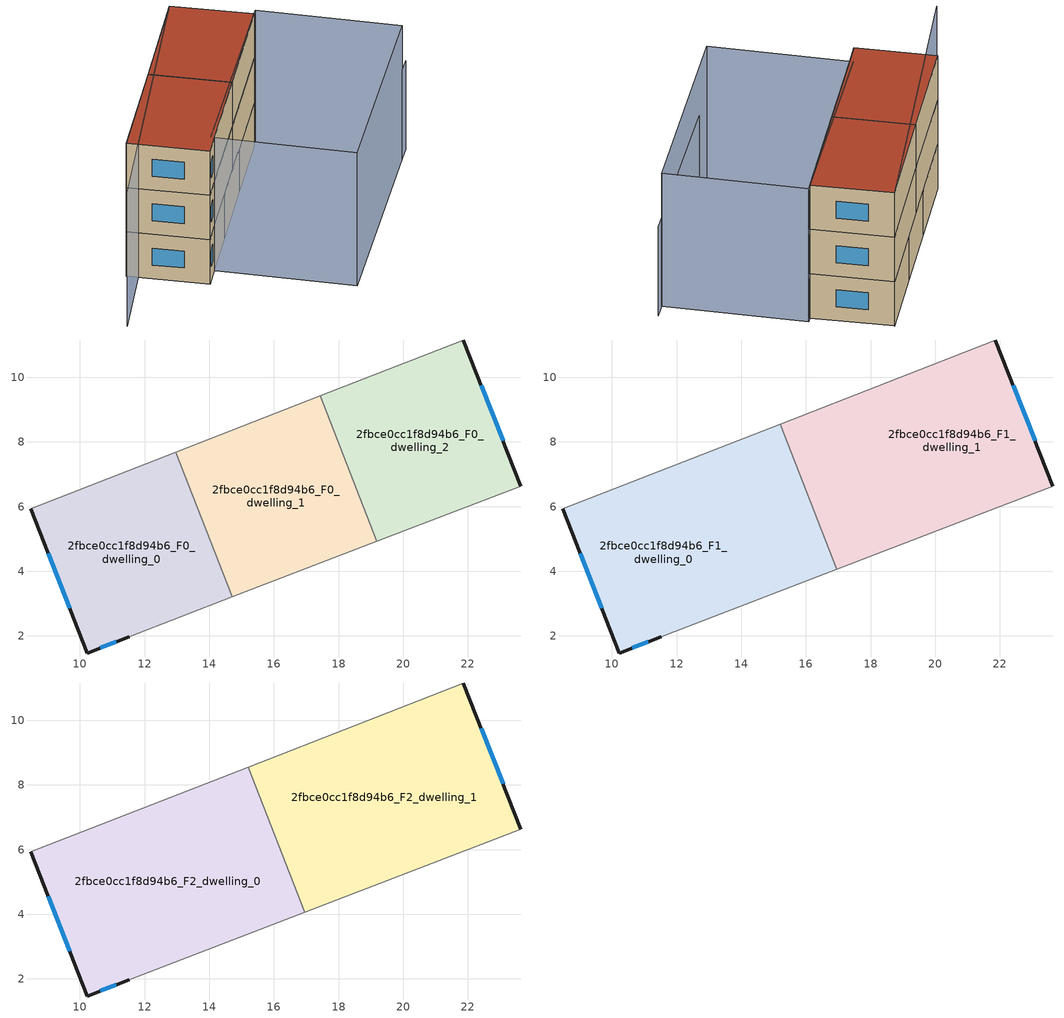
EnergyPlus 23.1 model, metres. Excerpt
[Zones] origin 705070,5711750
2fbce0cc1f8d94b6_F0_dwelling_0
 floor ground (EU_floor_Construction): 12.96,7.68 14.71,3.21 11.53,1.98 10.23,1.47 8.48,5.93 z0
 wall outside (EU_wall_Construction): 8.48,5.93 10.23,1.47 11.53,1.98 z0:3
 wall adiabatic (EU_wall_Construction): 12.96,7.68 8.48,5.93 / 11.53,1.98 14.71,3.21 z0:3
 wall to 2fbce0cc1f8d94b6_F0_dwelling_1 (EU_wall_Construction): 14.71,3.21 12.96,7.68 z0:3
 window (EU_Window_Construction): 10.63,1.63 11.13,1.82 / 9.02,4.56 9.69,2.85 z0.93:2.07
2fbce0cc1f8d94b6_F0_dwelling_1
 floor ground (EU_floor_Construction): 17.43,9.42 19.18,4.92 14.71,3.21 12.96,7.68 z0
 wall adiabatic (EU_wall_Construction): 14.71,3.21 19.18,4.92 / 17.43,9.42 12.96,7.68 z0:3
 wall to 2fbce0cc1f8d94b6_F0_dwelling_2 (EU_wall_Construction): 19.18,4.92 17.43,9.42 z0:3
2fbce0cc1f8d94b6_F0_dwelling_2
 floor ground (EU_floor_Construction): 21.86,11.15 23.63,6.64 19.18,4.92 17.43,9.42 z0
 wall outside (EU_wall_Construction): 23.63,6.64 21.86,11.15 z0:3
 wall adiabatic (EU_wall_Construction): 19.18,4.92 23.63,6.64 / 21.86,11.15 17.43,9.42 z0:3
 window (EU_Window_Construction): 23.08,8.03 22.41,9.76 z0.93:2.07
2fbce0cc1f8d94b6_F1_dwelling_0
 floor to 2fbce0cc1f8d94b6_F0_dwelling_0 (EU_floor_Construction): 12.96,7.68 14.71,3.21 11.53,1.98 10.23,1.47 8.48,5.93 z3
 floor to 2fbce0cc1f8d94b6_F0_dwelling_1 (EU_floor_Construction): 15.2,8.55 16.95,4.07 14.71,3.21 12.96,7.68 z3
 wall outside (EU_wall_Construction): 8.48,5.93 10.23,1.47 11.53,1.98 z3:6
 wall adiabatic (EU_wall_Construction): 15.2,8.55 8.48,5.93 / 11.53,1.98 16.95,4.07 z3:6
 wall to 2fbce0cc1f8d94b6_F1_dwelling_1 (EU_wall_Construction): 16.95,4.07 15.2,8.55 z3:6
 window (EU_Window_Construction): 10.63,1.63 11.13,1.82 / 9.02,4.56 9.69,2.85 z3.93:5.07
2fbce0cc1f8d94b6_F1_dwelling_1
 floor to 2fbce0cc1f8d94b6_F0_dwelling_1 (EU_floor_Construction): 17.42,9.42 19.18,4.92 16.95,4.07 15.2,8.55 z3
 floor to 2fbce0cc1f8d94b6_F0_dwelling_2 (EU_floor_Construction): 21.86,11.15 23.63,6.64 19.18,4.92 17.43,9.42 z3
 wall outside (EU_wall_Construction): 23.63,6.64 21.86,11.15 z3:6
 wall adiabatic (EU_wall_Construction): 16.95,4.07 23.63,6.64 / 21.86,11.15 15.2,8.55 z3:6
 window (EU_Window_Construction): 23.08,8.03 22.41,9.76 z3.93:5.07
2fbce0cc1f8d94b6_F2_dwelling_0
 floor to 2fbce0cc1f8d94b6_F1_dwelling_0 (EU_floor_Construction): 15.2,8.55 16.95,4.07 11.53,1.98 10.23,1.47 8.48,5.93 z6
 wall outside (EU_wall_Construction): 8.48,5.93 10.23,1.47 11.53,1.98 z6:9
 wall adiabatic (EU_wall_Construction): 15.2,8.55 8.48,5.93 / 11.53,1.98 16.95,4.07 z6:9
 wall to 2fbce0cc1f8d94b6_F2_dwelling_1 (EU_wall_Construction): 16.95,4.07 15.2,8.55 z6:9
 window (EU_Window_Construction): 10.63,1.63 11.13,1.82 / 9.02,4.56 9.69,2.85 z6.93:8.07
 roof outside (EU_roof_Construction): 16.95,4.07 15.2,8.55 8.48,5.93 10.23,1.47 11.53,1.98 z9
2fbce0cc1f8d94b6_F2_dwelling_1
 floor to 2fbce0cc1f8d94b6_F1_dwelling_1 (EU_floor_Construction): 21.86,11.15 23.63,6.64 16.95,4.07 15.2,8.55 z6
 wall outside (EU_wall_Construction): 23.63,6.64 21.86,11.15 z6:9
 wall adiabatic (EU_wall_Construction): 16.95,4.07 23.63,6.64 / 21.86,11.15 15.2,8.55 z6:9
 window (EU_Window_Construction): 23.08,8.03 22.41,9.76 z6.93:8.07
 roof outside (EU_roof_Construction): 23.63,6.64 21.86,11.15 15.2,8.55 16.95,4.07 z9
shading: 16.81,-4.76 27.83,-0.84 z0:6; 21.86,11.15 4.11,3.26 / 14.36,-5.76 11.46,2.18 / 11.46,2.18 23.99,6.77 / 23.99,6.77 26.89,-1.17 / 26.89,-1.17 14.36,-5.76 z0:9
[Building]
EU S2 Campaign: North Axis=0; Terrain=City; Solar Distribution=FullExterior
[Site:Location]
London: Latitude=51.5; Longitude=-0.5; Time Zone=0; Elevation=25
[SizingPeriod:WeatherFileDays]
AnnualSizingPeriod: Begin Month=1; Begin Day of Month=1; End Month=12; End Day of Month=31; Day of Week for Start Day=Monday; Use Weather File Daylight Saving Period=No; Use Weather File Rain and Snow Indicators=No
[MATERIAL]
EU_InternalMass_Material: Roughness=MediumRough; Thickness=0.1; Conductivity=1; Density=1800; Specific Heat=900; Thermal Absorptance=0.9; Solar Absorptance=0.7; Visible Absorptance=0.7
[MATERIAL:NOMASS] Roughness=MediumRough; Thermal Absorptance=0.9; Solar Absorptance=0.7; Visible Absorptance=0.7
Name | Thermal Resistance
EU_wall_NoMass | 0.53138
EU_roof_NoMass | 2.54466
EU_floor_NoMass | 1.96308
[WINDOWMATERIAL:SIMPLEGLAZINGSYSTEM]
EU_Window_SimpleGlazing: UFactor=4.07112; Solar Heat Gain Coefficient=0.85; Visible Transmittance=0.85
[CONSTRUCTION]
EU_wall_Construction: EU_wall_NoMass
EU_roof_Construction: EU_roof_NoMass
EU_floor_Construction: EU_floor_NoMass
EU_InternalMass_Construction: EU_InternalMass_Material
EU_Window_Construction: EU_Window_SimpleGlazing
[ZONE] Type=1; Multiplier=1; Ceiling Height=autocalculate; Floor Area=autocalculate; Part of Total Floor Area=Yes
Name | Volume
2fbce0cc1f8d94b6_F0_dwelling_0 | 69.1963
2fbce0cc1f8d94b6_F1_dwelling_0; 2fbce0cc1f8d94b6_F2_dwelling_0 | 103.814
2fbce0cc1f8d94b6_F0_dwelling_1 | 69.2124
2fbce0cc1f8d94b6_F1_dwelling_1 | 103.784
2fbce0cc1f8d94b6_F2_dwelling_1 | 103.792
2fbce0cc1f8d94b6_F0_dwelling_2 | 69.1948
[INTERNALMASS] Construction=EU_InternalMass_Construction
Name | Zone or ZoneList | Surface Area
2fbce0cc1f8d94b6_F0_dwelling_0_EU_InternalMass | 2fbce0cc1f8d94b6_F0_dwelling_0 | 23.0657
2fbce0cc1f8d94b6_F0_dwelling_1_EU_InternalMass | 2fbce0cc1f8d94b6_F0_dwelling_1 | 23.0709
2fbce0cc1f8d94b6_F0_dwelling_2_EU_InternalMass | 2fbce0cc1f8d94b6_F0_dwelling_2 | 23.0649
2fbce0cc1f8d94b6_F1_dwelling_0_EU_InternalMass | 2fbce0cc1f8d94b6_F1_dwelling_0 | 34.6048
2fbce0cc1f8d94b6_F1_dwelling_1_EU_InternalMass | 2fbce0cc1f8d94b6_F1_dwelling_1 | 34.597
2fbce0cc1f8d94b6_F2_dwelling_0_EU_InternalMass | 2fbce0cc1f8d94b6_F2_dwelling_0 | 34.6048
2fbce0cc1f8d94b6_F2_dwelling_1_EU_InternalMass | 2fbce0cc1f8d94b6_F2_dwelling_1 | 34.597
[OTHEREQUIPMENT] Fuel Type=Electricity; Design Level Calculation Method=Watts/Area; Power per Zone Floor Area=1; Fraction Latent=0; Fraction Radiant=0; Fraction Lost=0; Carbon Dioxide Generation Rate=0; EndUse Subcategory=EU_Step8_InternalGains
Name | Zone or ZoneList or Space or SpaceList | Schedule
EU_Step8_InternalGain_2fbce0cc1f8d94b6_F0_dwelling_0_f000 | 2fbce0cc1f8d94b6_F0_dwelling_0 | EU_Step8_GainSchedule_2fbce0cc1f8d94b6_F0_dwelling_0_f000
EU_Step8_InternalGain_2fbce0cc1f8d94b6_F0_dwelling_1_f000 | 2fbce0cc1f8d94b6_F0_dwelling_1 | EU_Step8_GainSchedule_2fbce0cc1f8d94b6_F0_dwelling_1_f000
EU_Step8_InternalGain_2fbce0cc1f8d94b6_F0_dwelling_2_f000 | 2fbce0cc1f8d94b6_F0_dwelling_2 | EU_Step8_GainSchedule_2fbce0cc1f8d94b6_F0_dwelling_2_f000
EU_Step8_InternalGain_2fbce0cc1f8d94b6_F1_dwelling_0_f000 | 2fbce0cc1f8d94b6_F1_dwelling_0 | EU_Step8_GainSchedule_2fbce0cc1f8d94b6_F1_dwelling_0_f000
EU_Step8_InternalGain_2fbce0cc1f8d94b6_F1_dwelling_1_f000 | 2fbce0cc1f8d94b6_F1_dwelling_1 | EU_Step8_GainSchedule_2fbce0cc1f8d94b6_F1_dwelling_1_f000
EU_Step8_InternalGain_2fbce0cc1f8d94b6_F2_dwelling_0_f000 | 2fbce0cc1f8d94b6_F2_dwelling_0 | EU_Step8_GainSchedule_2fbce0cc1f8d94b6_F2_dwelling_0_f000
EU_Step8_InternalGain_2fbce0cc1f8d94b6_F2_dwelling_1_f000 | 2fbce0cc1f8d94b6_F2_dwelling_1 | EU_Step8_GainSchedule_2fbce0cc1f8d94b6_F2_dwelling_1_f000
[ZONEVENTILATION:DESIGNFLOWRATE] Schedule=EU_AlwaysOn; Design Flow Rate Calculation Method=AirChanges/Hour; Air Changes per Hour=0.463094; Ventilation Type=Natural; Fan Pressure Rise=0; Fan Total Efficiency=1; Constant Term Coefficient=1; Temperature Term Coefficient=0; Velocity Term Coefficient=0; Velocity Squared Term Coefficient=0; Minimum Indoor Temperature=-100; Maximum Indoor Temperature=100; Delta Temperature=-100; Minimum Outdoor Temperature=-100; Maximum Outdoor Temperature=100; Maximum Wind Speed=40
Name | Zone or ZoneList or Space or SpaceList
EU_ConstantAir_2fbce0cc1f8d94b6_F0_dwelling_0 | 2fbce0cc1f8d94b6_F0_dwelling_0
EU_ConstantAir_2fbce0cc1f8d94b6_F0_dwelling_1 | 2fbce0cc1f8d94b6_F0_dwelling_1
EU_ConstantAir_2fbce0cc1f8d94b6_F0_dwelling_2 | 2fbce0cc1f8d94b6_F0_dwelling_2
EU_ConstantAir_2fbce0cc1f8d94b6_F1_dwelling_0 | 2fbce0cc1f8d94b6_F1_dwelling_0
EU_ConstantAir_2fbce0cc1f8d94b6_F1_dwelling_1 | 2fbce0cc1f8d94b6_F1_dwelling_1
EU_ConstantAir_2fbce0cc1f8d94b6_F2_dwelling_0 | 2fbce0cc1f8d94b6_F2_dwelling_0
EU_ConstantAir_2fbce0cc1f8d94b6_F2_dwelling_1 | 2fbce0cc1f8d94b6_F2_dwelling_1
[HVACTEMPLATE:THERMOSTAT] Constant Heating Setpoint=20; Constant Cooling Setpoint=50
EU_HeatOnly_2fbce0cc1f8d94b6_F0_dwelling_0; EU_HeatOnly_2fbce0cc1f8d94b6_F0_dwelling_1; EU_HeatOnly_2fbce0cc1f8d94b6_F0_dwelling_2; EU_HeatOnly_2fbce0cc1f8d94b6_F1_dwelling_0; EU_HeatOnly_2fbce0cc1f8d94b6_F1_dwelling_1; EU_HeatOnly_2fbce0cc1f8d94b6_F2_dwelling_0; EU_HeatOnly_2fbce0cc1f8d94b6_F2_dwelling_1
[HVACTEMPLATE:ZONE:IDEALLOADSAIRSYSTEM] System Availability Schedule=EU_AlwaysOn; Maximum Heating Supply Air Temperature=50; Minimum Cooling Supply Air Temperature=13; Maximum Heating Supply Air Humidity Ratio=0.0156; Minimum Cooling Supply Air Humidity Ratio=0.0077; Heating Limit=NoLimit; Cooling Limit=NoLimit; Heating Availability Schedule=EU_AlwaysOn; Cooling Availability Schedule=EU_CoolingOff; Dehumidification Control Type=ConstantSensibleHeatRatio; Cooling Sensible Heat Ratio=0.7; Dehumidification Setpoint=60; Humidification Control Type=None; Humidification Setpoint=30; Outdoor Air Method=None; Outdoor Air Flow Rate per Person=0.00944; Outdoor Air Flow Rate per Zone Floor Area=0; Outdoor Air Flow Rate per Zone=0; Demand Controlled Ventilation Type=None; Outdoor Air Economizer Type=NoEconomizer; Heat Recovery Type=None; Sensible Heat Recovery Effectiveness=0.7; Latent Heat Recovery Effectiveness=0.65
Name | Template Thermostat
2fbce0cc1f8d94b6_F0_dwelling_0 | EU_HeatOnly_2fbce0cc1f8d94b6_F0_dwelling_0
2fbce0cc1f8d94b6_F0_dwelling_1 | EU_HeatOnly_2fbce0cc1f8d94b6_F0_dwelling_1
2fbce0cc1f8d94b6_F0_dwelling_2 | EU_HeatOnly_2fbce0cc1f8d94b6_F0_dwelling_2
2fbce0cc1f8d94b6_F1_dwelling_0 | EU_HeatOnly_2fbce0cc1f8d94b6_F1_dwelling_0
2fbce0cc1f8d94b6_F1_dwelling_1 | EU_HeatOnly_2fbce0cc1f8d94b6_F1_dwelling_1
2fbce0cc1f8d94b6_F2_dwelling_0 | EU_HeatOnly_2fbce0cc1f8d94b6_F2_dwelling_0
2fbce0cc1f8d94b6_F2_dwelling_1 | EU_HeatOnly_2fbce0cc1f8d94b6_F2_dwelling_1
[SIZING:ZONE] Zone Cooling Design Supply Air Temperature Input Method=SupplyAirTemperature; Zone Cooling Design Supply Air Temperature=13; Zone Heating Design Supply Air Temperature Input Method=SupplyAirTemperature; Zone Heating Design Supply Air Temperature=50; Zone Cooling Design Supply Air Humidity Ratio=0.008; Zone Heating Design Supply Air Humidity Ratio=0.008; Cooling Design Air Flow Method=DesignDay; Cooling Design Air Flow Rate=0; Cooling Minimum Air Flow per Zone Floor Area=0.000762; Cooling Minimum Air Flow=0; Cooling Minimum Air Flow Fraction=0.2; Heating Design Air Flow Method=DesignDay; Heating Design Air Flow Rate=0; Heating Maximum Air Flow per Zone Floor Area=0.002032; Heating Maximum Air Flow=0.141576; Heating Maximum Air Flow Fraction=0.3; Account for Dedicated Outdoor Air System=No; Dedicated Outdoor Air System Control Strategy=NeutralSupplyAir; Dedicated Outdoor Air Low Setpoint Temperature for Design=autosize; Dedicated Outdoor Air High Setpoint Temperature for Design=autosize; Zone Load Sizing Method=Sensible Load Only No Latent Load; Zone Latent Cooling Design Supply Air Humidity Ratio Input Method=HumidityRatioDifference; Zone Cooling Design Supply Air Humidity Ratio Difference=0.005; Zone Latent Heating Design Supply Air Humidity Ratio Input Method=HumidityRatioDifference; Zone Humidification Design Supply Air Humidity Ratio Difference=0.005
2fbce0cc1f8d94b6_F0_dwelling_0; 2fbce0cc1f8d94b6_F0_dwelling_1; 2fbce0cc1f8d94b6_F0_dwelling_2; 2fbce0cc1f8d94b6_F1_dwelling_0; 2fbce0cc1f8d94b6_F1_dwelling_1; 2fbce0cc1f8d94b6_F2_dwelling_0; 2fbce0cc1f8d94b6_F2_dwelling_1
[SCHEDULE:CONSTANT]
Name | Hourly Value
EU_AlwaysOn | 1
EU_CoolingOff | 0
[SCHEDULE:FILE] Column Number=1; Rows to Skip at Top=0; Number of Hours of Data=8760; Column Separator=Comma; Interpolate to Timestep=No; Minutes per Item=60; Adjust Schedule for Daylight Savings=Yes
Name | File
EU_Step8_GainSchedule_2fbce0cc1f8d94b6_F0_dwelling_0_f000 | ../../schedules/2fbce0cc1f8d94b6/2fbce0cc1f8d94b6_F0_dwelling_0_f000_gain.csv
EU_Step8_GainSchedule_2fbce0cc1f8d94b6_F0_dwelling_1_f000 | ../../schedules/2fbce0cc1f8d94b6/2fbce0cc1f8d94b6_F0_dwelling_1_f000_gain.csv
EU_Step8_GainSchedule_2fbce0cc1f8d94b6_F0_dwelling_2_f000 | ../../schedules/2fbce0cc1f8d94b6/2fbce0cc1f8d94b6_F0_dwelling_2_f000_gain.csv
EU_Step8_GainSchedule_2fbce0cc1f8d94b6_F1_dwelling_0_f000 | ../../schedules/2fbce0cc1f8d94b6/2fbce0cc1f8d94b6_F1_dwelling_0_f000_gain.csv
EU_Step8_GainSchedule_2fbce0cc1f8d94b6_F1_dwelling_1_f000 | ../../schedules/2fbce0cc1f8d94b6/2fbce0cc1f8d94b6_F1_dwelling_1_f000_gain.csv
EU_Step8_GainSchedule_2fbce0cc1f8d94b6_F2_dwelling_0_f000 | ../../schedules/2fbce0cc1f8d94b6/2fbce0cc1f8d94b6_F2_dwelling_0_f000_gain.csv
EU_Step8_GainSchedule_2fbce0cc1f8d94b6_F2_dwelling_1_f000 | ../../schedules/2fbce0cc1f8d94b6/2fbce0cc1f8d94b6_F2_dwelling_1_f000_gain.csv
